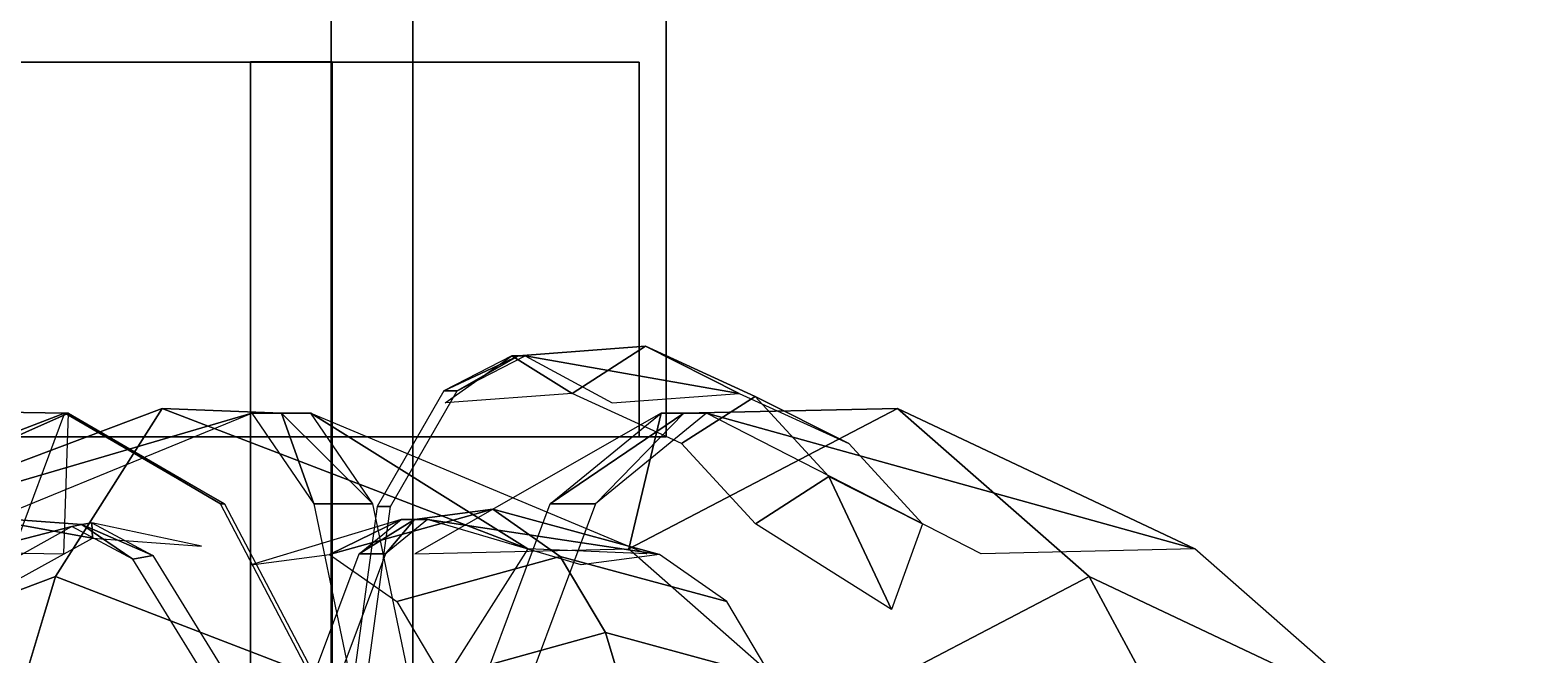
# Model space of a CAD drawing. Extents: x -252 to 252, y 0 to 101.
# Drawn here: x 46.67 to 66.39, y 57.42 to 65.67 of the extents above; entities that cross this region are included whole.
import ezdxf

# ---------------------------------------------------------------- set-up
doc = ezdxf.new("R2010")
doc.units = 0

msp = doc.modelspace()

# ---------------------------------------------------------------- linework, layer by layer
for points in [[(50.65831, 78.402542, 208.021149), (51.738281, 78.402542, 208.021149), (51.738281, 0.795374, 208.021149), (50.65831, 0.795374, 208.021149)], [(51.738281, 78.402542, 206.941193), (50.65831, 78.402542, 206.941193), (50.65831, 0.795374, 206.941193), (51.738281, 0.795374, 206.941193)], [(50.65831, 78.402542, 206.941193), (50.65831, 78.402542, 208.021149), (50.65831, 0.795374, 208.021149), (50.65831, 0.795374, 206.941193)], [(51.738281, 78.402542, 208.021149), (51.738281, 78.402542, 206.941193), (51.738281, 0.795374, 206.941193), (51.738281, 0.795374, 208.021149)], [(45.172501, 70.208183, -167.991348), (55.088303, 70.208183, -167.991348), (55.088303, 60.292393, -167.991348), (45.172501, 60.292393, -167.991348)], [(45.172501, 60.292393, -177.90712), (55.088303, 60.292393, -177.90712), (55.088303, 70.208183, -177.90712), (45.172501, 70.208183, -177.90712)], [(55.088303, 70.208183, -167.991348), (55.088303, 70.208183, -177.90712), (55.088303, 60.292393, -177.90712), (55.088303, 60.292393, -167.991348)], [(45.532547, 65.245178, -168.351334), (54.728256, 65.245178, -168.351334), (54.728256, 65.245178, -177.547073), (45.532547, 65.245178, -177.547073)], [(45.532547, 65.245178, -177.547073), (54.728256, 65.245178, -177.547073), (54.728256, 60.292393, -177.547073), (45.532547, 60.292393, -177.547073)], [(54.728256, 65.245178, -168.351334), (45.532547, 65.245178, -168.351334), (45.532547, 60.292393, -168.351334), (54.728256, 60.292393, -168.351334)], [(49.590408, 65.250275, -172.409256), (50.67038, 65.250275, -172.409256), (50.67038, 0.795374, -172.409256), (49.590408, 0.795374, -172.409256)], [(50.67038, 65.250275, -173.489212), (49.590408, 65.250275, -173.489212), (49.590408, 0.795374, -173.489212), (50.67038, 0.795374, -173.489212)], [(49.590408, 65.250275, -173.489212), (49.590408, 65.250275, -172.409256), (49.590408, 0.795374, -172.409256), (49.590408, 0.795374, -173.489212)], [(50.67038, 65.250275, -172.409256), (50.67038, 65.250275, -173.489212), (50.67038, 0.795374, -173.489212), (50.67038, 0.795374, -172.409256)], [(54.728256, 65.245178, -177.547073), (54.728256, 65.245178, -168.351334), (54.728256, 60.292393, -168.351334), (54.728256, 60.292393, -177.547073)], [(52.148193, 60.901566, 47.536152), (53.135345, 61.364372, 47.759735), (53.047104, 61.364372, 47.951004)], [(52.324661, 60.901566, 47.153564), (53.135345, 61.364372, 47.759735), (52.148193, 60.901566, 47.536152)], [(52.148193, 60.901566, -124.940765), (53.135345, 61.364372, -124.717178), (53.047104, 61.364372, -124.525909)], [(52.324661, 60.901566, -125.323349), (53.135345, 61.364372, -124.717178), (52.148193, 60.901566, -124.940765)], [(53.047104, 61.364372, 47.951004), (53.842712, 60.867966, 50.93145), (52.164658, 60.741539, 50.157017)], [(53.047104, 61.364372, -124.525909), (53.842712, 60.867966, -121.545456), (52.164658, 60.741539, -122.319901)], [(53.135345, 61.364372, 47.759735), (52.324661, 60.901566, 47.153564), (53.223587, 61.364372, 47.568459)], [(53.135345, 61.364372, -124.717178), (52.324661, 60.901566, -125.323349), (53.223587, 61.364372, -124.908447)], [(53.135345, 61.364372, 47.759735), (54.813232, 61.490799, 48.534206), (53.842712, 60.867966, 50.93145), (53.047104, 61.364372, 47.951004)], [(53.135345, 61.364372, -124.717178), (54.813232, 61.490799, -123.942703), (53.842712, 60.867966, -121.545456), (53.047104, 61.364372, -124.525909)], [(54.813232, 61.490799, 48.534206), (53.135345, 61.364372, 47.759735), (53.223587, 61.364372, 47.568459), (56.052307, 60.867966, 46.144104)], [(54.813232, 61.490799, -123.942703), (53.135345, 61.364372, -124.717178), (53.223587, 61.364372, -124.908447), (56.052307, 60.867966, -126.332809)], [(56.052307, 60.867966, 46.144104), (53.223587, 61.364372, 47.568459), (54.374252, 60.741539, 45.369675)], [(56.052307, 60.867966, -126.332809), (53.223587, 61.364372, -124.908447), (54.374252, 60.741539, -127.107239)], [(54.813232, 61.490799, 48.534206), (56.2621, 60.826923, 49.202854), (55.29158, 60.204086, 51.600182), (53.842712, 60.867966, 50.93145)], [(54.813232, 61.490799, -123.942703), (56.2621, 60.826923, -123.274048), (55.29158, 60.204086, -120.87674), (53.842712, 60.867966, -121.545456)], [(57.501007, 60.204086, 46.812836), (56.2621, 60.826923, 49.202854), (54.813232, 61.490799, 48.534206), (56.052307, 60.867966, 46.144104)], [(57.501007, 60.204086, -125.664078), (56.2621, 60.826923, -123.274048), (54.813232, 61.490799, -123.942703), (56.052307, 60.867966, -126.332809)], [(51.265732, 59.374367, 47.128929), (51.442505, 59.374367, 46.746384), (52.324661, 60.901566, 47.153564), (52.148193, 60.901566, 47.536152)], [(51.265732, 59.374367, -125.347977), (51.442505, 59.374367, -125.73053), (52.324661, 60.901566, -125.323349), (52.148193, 60.901566, -124.940765)], [(56.2621, 60.826923, 49.202854), (57.239548, 59.7677, 49.654018), (56.26918, 59.144867, 52.051338), (55.29158, 60.204086, 51.600182)], [(56.2621, 60.826923, -123.274048), (57.239548, 59.7677, -122.822891), (56.26918, 59.144867, -120.425568), (55.29158, 60.204086, -120.87674)], [(58.478775, 59.144867, 47.263992), (57.239548, 59.7677, 49.654018), (56.2621, 60.826923, 49.202854), (57.501007, 60.204086, 46.812836)], [(58.478775, 59.144867, -125.212921), (57.239548, 59.7677, -122.822891), (56.2621, 60.826923, -123.274048), (57.501007, 60.204086, -125.664078)], [(48.423218, 60.670494, 55.196686), (47.011139, 58.446323, 58.472458), (42.080414, 56.589252, 56.751278), (43.492645, 58.813416, 53.475494)], [(48.423218, 60.670494, -117.280228), (47.011139, 58.446323, -114.004456), (42.080414, 56.589252, -115.725632), (43.492645, 58.813416, -119.001419)], [(43.184067, 60.670494, 46.580711), (47.157333, 60.606613, 46.837227), (47.130081, 60.606613, 47.261185), (42.463974, 58.813416, 51.968472)], [(43.184067, 60.670494, -125.896194), (47.157333, 60.606613, -125.639679), (47.130081, 60.606613, -125.215729), (42.463974, 58.813416, -120.508438)], [(42.463974, 58.813416, 51.968472), (47.130081, 60.606613, 47.261185), (46.437546, 58.749531, 52.224983)], [(42.463974, 58.813416, -120.508438), (47.130081, 60.606613, -125.215729), (46.437546, 58.749531, -120.251923)], [(47.157333, 60.606613, 46.837227), (43.184067, 60.670494, 46.580711), (43.149033, 58.813416, 41.358292), (47.184723, 60.606613, 46.413269)], [(47.157333, 60.606613, -125.639679), (43.184067, 60.670494, -125.896194), (43.149033, 58.813416, -131.118622), (47.184723, 60.606613, -126.063644)], [(47.184723, 60.606613, 46.413269), (43.149033, 58.813416, 41.358292), (47.122284, 58.749531, 41.614838)], [(47.184723, 60.606613, -126.063644), (43.149033, 58.813416, -131.118622), (47.122284, 58.749531, -130.862076)], [(49.999557, 60.606613, 51.540359), (48.423218, 60.670494, 55.196686), (43.492645, 58.813416, 53.475494), (49.609528, 60.606613, 51.372173)], [(49.999557, 60.606613, -120.936554), (48.423218, 60.670494, -117.280228), (43.492645, 58.813416, -119.001419), (49.609528, 60.606613, -121.104736)], [(49.609528, 60.606613, 51.372173), (43.492645, 58.813416, 53.475494), (45.06897, 58.749531, 49.819183)], [(49.609528, 60.606613, -121.104736), (43.492645, 58.813416, -119.001419), (45.06897, 58.749531, -122.65773)], [(51.844177, 56.589252, 60.960358), (47.011139, 58.446323, 58.472458), (48.423218, 60.670494, 55.196686), (53.256241, 58.813416, 57.684586)], [(51.844177, 56.589252, -111.516556), (47.011139, 58.446323, -114.004456), (48.423218, 60.670494, -117.280228), (53.256241, 58.813416, -114.792328)], [(47.157333, 60.606613, 46.837227), (49.192795, 59.407494, 47.394341), (47.130081, 60.606613, 47.261185)], [(47.157333, 60.606613, -125.639679), (49.192795, 59.407494, -125.082565), (47.130081, 60.606613, -125.215729)], [(49.247604, 59.407494, 46.546417), (47.157333, 60.606613, 46.837227), (47.184723, 60.606613, 46.413269)], [(49.192795, 59.407494, 47.394341), (47.157333, 60.606613, 46.837227), (49.247604, 59.407494, 46.546417)], [(49.247604, 59.407494, -125.930496), (47.157333, 60.606613, -125.639679), (47.184723, 60.606613, -126.063644)], [(49.192795, 59.407494, -125.082565), (47.157333, 60.606613, -125.639679), (49.247604, 59.407494, -125.930496)], [(48.423218, 60.670494, 55.196686), (49.999557, 60.606613, 51.540359), (50.389709, 60.606613, 51.708546), (53.256241, 58.813416, 57.684586)], [(48.423218, 60.670494, -117.280228), (49.999557, 60.606613, -120.936554), (50.389709, 60.606613, -120.768372), (53.256241, 58.813416, -114.792328)], [(50.427856, 59.407494, 49.474094), (49.999557, 60.606613, 51.540359), (49.609528, 60.606613, 51.372173)], [(50.427856, 59.407494, -123.002823), (49.999557, 60.606613, -120.936554), (49.609528, 60.606613, -121.104736)], [(51.208038, 59.407494, 49.810432), (49.999557, 60.606613, 51.540359), (50.427856, 59.407494, 49.474094)], [(49.999557, 60.606613, 51.540359), (51.208038, 59.407494, 49.810432), (50.389709, 60.606613, 51.708546)], [(51.208038, 59.407494, -122.666473), (49.999557, 60.606613, -120.936554), (50.427856, 59.407494, -123.002823)], [(49.999557, 60.606613, -120.936554), (51.208038, 59.407494, -122.666473), (50.389709, 60.606613, -120.768372)], [(53.256241, 58.813416, 57.684586), (50.389709, 60.606613, 51.708546), (54.832581, 58.749531, 54.028259)], [(53.256241, 58.813416, -114.792328), (50.389709, 60.606613, -120.768372), (54.832581, 58.749531, -118.448654)], [(54.591904, 58.813416, 36.920628), (55.020493, 60.606613, 43.534691), (51.764725, 58.749531, 39.724277)], [(54.591904, 58.813416, -135.55629), (55.020493, 60.606613, -128.942215), (51.764725, 58.749531, -132.75264)], [(55.319763, 60.606613, 43.836338), (53.552826, 59.407494, 44.990177), (55.020493, 60.606613, 43.534691)], [(53.552826, 59.407494, 44.990177), (55.319763, 60.606613, 43.836338), (54.151031, 59.407494, 45.593472)], [(55.319763, 60.606613, -128.640579), (53.552826, 59.407494, -127.48674), (55.020493, 60.606613, -128.942215)], [(53.552826, 59.407494, -127.48674), (55.319763, 60.606613, -128.640579), (54.151031, 59.407494, -126.883438)], [(54.151031, 59.407494, 45.593472), (55.319763, 60.606613, 43.836338), (55.618851, 60.606613, 44.137981)], [(54.151031, 59.407494, -126.883438), (55.319763, 60.606613, -128.640579), (55.618851, 60.606613, -128.338928)], [(58.146774, 60.670494, 41.032646), (55.319763, 60.606613, 43.836338), (55.020493, 60.606613, 43.534691), (54.591904, 58.813416, 36.920628)], [(57.124573, 56.589252, 34.408726), (60.679596, 58.446323, 38.520782), (58.146774, 60.670494, 41.032646), (54.591904, 58.813416, 36.920628)], [(58.146774, 60.670494, -131.44426), (55.319763, 60.606613, -128.640579), (55.020493, 60.606613, -128.942215), (54.591904, 58.813416, -135.55629)], [(57.124573, 56.589252, -138.068192), (60.679596, 58.446323, -133.956131), (58.146774, 60.670494, -131.44426), (54.591904, 58.813416, -135.55629)], [(55.319763, 60.606613, 43.836338), (58.146774, 60.670494, 41.032646), (62.078568, 58.813416, 44.469929), (55.618851, 60.606613, 44.137981)], [(55.319763, 60.606613, -128.640579), (58.146774, 60.670494, -131.44426), (62.078568, 58.813416, -128.006989), (55.618851, 60.606613, -128.338928)], [(55.618851, 60.606613, 44.137981), (62.078568, 58.813416, 44.469929), (59.251541, 58.749531, 47.273659)], [(55.618851, 60.606613, -128.338928), (62.078568, 58.813416, -128.006989), (59.251541, 58.749531, -125.203247)], [(58.146774, 60.670494, 41.032646), (60.679596, 58.446323, 38.520782), (64.611542, 56.589252, 41.958065), (62.078568, 58.813416, 44.469929)], [(58.146774, 60.670494, -131.44426), (60.679596, 58.446323, -133.956131), (64.611542, 56.589252, -130.518845), (62.078568, 58.813416, -128.006989)], [(45.532547, 60.292393, -177.547073), (54.728256, 60.292393, -177.547073), (55.088303, 60.292393, -177.90712), (45.172501, 60.292393, -177.90712)], [(54.728256, 60.292393, -168.351334), (45.532547, 60.292393, -168.351334), (45.172501, 60.292393, -167.991348), (55.088303, 60.292393, -167.991348)], [(54.728256, 60.292393, -177.547073), (54.728256, 60.292393, -168.351334), (55.088303, 60.292393, -167.991348), (55.088303, 60.292393, -177.90712)], [(58.064529, 58.009968, 50.034744), (56.26918, 59.144867, 52.051338), (57.239548, 59.7677, 49.654018)], [(58.064529, 58.009968, -122.442169), (56.26918, 59.144867, -120.425568), (57.239548, 59.7677, -122.822891)], [(58.478775, 59.144867, 47.263992), (58.064529, 58.009968, 50.034744), (57.239548, 59.7677, 49.654018)], [(58.478775, 59.144867, -125.212921), (58.064529, 58.009968, -122.442169), (57.239548, 59.7677, -122.822891)], [(51.088058, 55.902473, 46.66526), (51.033401, 55.902473, 47.513145), (49.192795, 59.407494, 47.394341), (49.247604, 59.407494, 46.546417)], [(51.088058, 55.902473, -125.811646), (51.033401, 55.902473, -124.96376), (49.192795, 59.407494, -125.082565), (49.247604, 59.407494, -125.930496)], [(51.157791, 55.902473, 47.780357), (51.938126, 55.902473, 48.11673), (51.208038, 59.407494, 49.810432), (50.427856, 59.407494, 49.474094)], [(51.157791, 55.902473, -124.696548), (51.938126, 55.902473, -124.360184), (51.208038, 59.407494, -122.666473), (50.427856, 59.407494, -123.002823)], [(50.98175, 56.026016, 46.533813), (51.442505, 59.374367, 46.746384), (51.265732, 59.374367, 47.128929), (50.805267, 56.026016, 46.916359)], [(50.98175, 56.026016, -125.9431), (51.442505, 59.374367, -125.73053), (51.265732, 59.374367, -125.347977), (50.805267, 56.026016, -125.560547)], [(52.841583, 55.902473, 46.892204), (52.243362, 55.902473, 46.288918), (53.552826, 59.407494, 44.990177), (54.151031, 59.407494, 45.593472)], [(52.841583, 55.902473, -125.584702), (52.243362, 55.902473, -126.187988), (53.552826, 59.407494, -127.48674), (54.151031, 59.407494, -126.883438)], [(45.919037, 59.239319, 44.565578), (47.359802, 59.134407, 45.72298), (47.22757, 59.109261, 45.885159), (44.193985, 58.324535, 46.512215)], [(45.919037, 59.239319, -127.911331), (47.359802, 59.134407, -126.753937), (47.22757, 59.109261, -126.591751), (44.193985, 58.324535, -125.964691)], [(45.919037, 59.239319, 44.565578), (44.745697, 58.594093, 43.509617), (46.327164, 58.308475, 41.397587), (47.500504, 58.953705, 42.453552)], [(45.919037, 59.239319, -127.911331), (44.745697, 58.594093, -128.9673), (46.327164, 58.308475, -131.07933), (47.500504, 58.953705, -130.023361)], [(47.359802, 59.134407, 45.72298), (45.919037, 59.239319, 44.565578), (47.500504, 58.953705, 42.453552), (47.491882, 59.159546, 45.560833)], [(47.359802, 59.134407, -126.753937), (45.919037, 59.239319, -127.911331), (47.500504, 58.953705, -130.023361), (47.491882, 59.159546, -126.916077)], [(50.636429, 58.740608, 42.314323), (51.584274, 59.200115, 45.331268), (49.599747, 58.603859, 43.841709)], [(50.636429, 58.740608, -130.162582), (51.584274, 59.200115, -127.145645), (49.599747, 58.603859, -128.635208)], [(52.795319, 59.336861, 43.922157), (51.758636, 59.200115, 45.449543), (51.584274, 59.200115, 45.331268), (50.636429, 58.740608, 42.314323)], [(51.527878, 58.117355, 41.000866), (53.6866, 58.713608, 42.608704), (52.795319, 59.336861, 43.922157), (50.636429, 58.740608, 42.314323)], [(52.795319, 59.336861, -128.554749), (51.758636, 59.200115, -127.027374), (51.584274, 59.200115, -127.145645), (50.636429, 58.740608, -130.162582)], [(51.527878, 58.117355, -131.476044), (53.6866, 58.713608, -129.86821), (52.795319, 59.336861, -128.554749), (50.636429, 58.740608, -130.162582)], [(51.758636, 59.200115, 45.449543), (51.027054, 58.747982, 46.152237), (51.584274, 59.200115, 45.331268)], [(51.027054, 58.747982, 46.152237), (51.758636, 59.200115, 45.449543), (51.375748, 58.747982, 46.388866)], [(51.758636, 59.200115, -127.027374), (51.027054, 58.747982, -126.324677), (51.584274, 59.200115, -127.145645)], [(51.027054, 58.747982, -126.324677), (51.758636, 59.200115, -127.027374), (51.375748, 58.747982, -126.088043)], [(51.375748, 58.747982, 46.388866), (51.758636, 59.200115, 45.449543), (51.932983, 59.200115, 45.567894)], [(51.375748, 58.747982, -126.088043), (51.758636, 59.200115, -127.027374), (51.932983, 59.200115, -126.909012)], [(51.758636, 59.200115, 45.449543), (52.795319, 59.336861, 43.922157), (54.999069, 58.740608, 45.275295), (51.932983, 59.200115, 45.567894)], [(51.758636, 59.200115, -127.027374), (52.795319, 59.336861, -128.554749), (54.999069, 58.740608, -127.201614), (51.932983, 59.200115, -126.909012)], [(51.932983, 59.200115, 45.567894), (54.999069, 58.740608, 45.275295), (53.962402, 58.603859, 46.802711)], [(51.932983, 59.200115, -126.909012), (54.999069, 58.740608, -127.201614), (53.962402, 58.603859, -125.674194)], [(52.795319, 59.336861, 43.922157), (53.6866, 58.713608, 42.608704), (55.890533, 58.117355, 43.9618), (54.999069, 58.740608, 45.275295)], [(52.795319, 59.336861, -128.554749), (53.6866, 58.713608, -129.86821), (55.890533, 58.117355, -128.515106), (54.999069, 58.740608, -127.201614)], [(44.193985, 58.324535, 46.512215), (47.22757, 59.109261, 45.885159), (45.634766, 58.21962, 47.669609)], [(44.193985, 58.324535, -125.964691), (47.22757, 59.109261, -126.591751), (45.634766, 58.21962, -124.807297)], [(47.359802, 59.134407, 45.72298), (48.035522, 58.677002, 46.476318), (47.22757, 59.109261, 45.885159)], [(47.359802, 59.134407, -126.753937), (48.035522, 58.677002, -126.000595), (47.22757, 59.109261, -126.591751)], [(48.299683, 58.72728, 46.151943), (47.359802, 59.134407, 45.72298), (47.491882, 59.159546, 45.560833)], [(48.299683, 58.72728, -126.324966), (47.359802, 59.134407, -126.753937), (47.491882, 59.159546, -126.916077)], [(48.035522, 58.677002, 46.476318), (47.359802, 59.134407, 45.72298), (48.299683, 58.72728, 46.151943)], [(48.035522, 58.677002, -126.000595), (47.359802, 59.134407, -126.753937), (48.299683, 58.72728, -126.324966)], [(47.491882, 59.159546, 45.560833), (47.500504, 58.953705, 42.453552), (48.941284, 58.848789, 43.610954)], [(47.491882, 59.159546, -126.916077), (47.500504, 58.953705, -130.023361), (48.941284, 58.848789, -128.865952)], [(49.190582, 57.281712, 46.653572), (48.926422, 57.231438, 46.977943), (48.035522, 58.677002, 46.476318), (48.299683, 58.72728, 46.151943)], [(49.190582, 57.281712, -125.823334), (48.926422, 57.231438, -125.498962), (48.035522, 58.677002, -126.000595), (48.299683, 58.72728, -126.324966)], [(50.823746, 57.275261, 47.202106), (50.47522, 57.275261, 46.965481), (51.027054, 58.747982, 46.152237), (51.375748, 58.747982, 46.388866)], [(50.823746, 57.275261, -125.274811), (50.47522, 57.275261, -125.511429), (51.027054, 58.747982, -126.324677), (51.375748, 58.747982, -126.088043)], [(52.126343, 57.110619, 40.1189), (54.285385, 57.706871, 41.726738), (53.6866, 58.713608, 42.608704), (51.527878, 58.117355, 41.000866)], [(52.126343, 57.110619, -132.358017), (54.285385, 57.706871, -130.750168), (53.6866, 58.713608, -129.86821), (51.527878, 58.117355, -131.476044)], [(53.6866, 58.713608, 42.608704), (54.285385, 57.706871, 41.726738), (56.488983, 57.110619, 43.079872), (55.890533, 58.117355, 43.9618)], [(53.6866, 58.713608, -129.86821), (54.285385, 57.706871, -130.750168), (56.488983, 57.110619, -129.397034), (55.890533, 58.117355, -128.515106)], [(47.011139, 58.446323, 58.472458), (46.018066, 55.14323, 60.776443), (41.087189, 53.28616, 59.055264), (42.080414, 56.589252, 56.751278)], [(47.011139, 58.446323, -114.004456), (46.018066, 55.14323, -111.70047), (41.087189, 53.28616, -113.421646), (42.080414, 56.589252, -115.725632)], [(50.850784, 53.28616, 63.264339), (46.018066, 55.14323, 60.776443), (47.011139, 58.446323, 58.472458), (51.844177, 56.589252, 60.960358)], [(50.850784, 53.28616, -109.21257), (46.018066, 55.14323, -111.70047), (47.011139, 58.446323, -114.004456), (51.844177, 56.589252, -111.516556)], [(58.906219, 53.28616, 32.642025), (62.46109, 55.14323, 36.754044), (60.679596, 58.446323, 38.520782), (57.124573, 56.589252, 34.408726)], [(58.906219, 53.28616, -139.834885), (62.46109, 55.14323, -135.72287), (60.679596, 58.446323, -133.956131), (57.124573, 56.589252, -138.068192)], [(60.679596, 58.446323, 38.520782), (62.46109, 55.14323, 36.754044), (66.392883, 53.28616, 40.191406), (64.611542, 56.589252, 41.958065)], [(60.679596, 58.446323, -133.956131), (62.46109, 55.14323, -135.72287), (66.392883, 53.28616, -132.285507), (64.611542, 56.589252, -130.518845)], [(52.126343, 57.110619, 40.1189), (54.786194, 56.028858, 40.988567), (54.285385, 57.706871, 41.726738)], [(52.126343, 57.110619, -132.358017), (54.786194, 56.028858, -131.488342), (54.285385, 57.706871, -130.750168)], [(54.786194, 56.028858, 40.988567), (56.488983, 57.110619, 43.079872), (54.285385, 57.706871, 41.726738)], [(54.786194, 56.028858, -131.488342), (56.488983, 57.110619, -129.397034), (54.285385, 57.706871, -130.750168)]]:
    msp.add_3dface(points)

doc.saveas('drawing.dxf')
